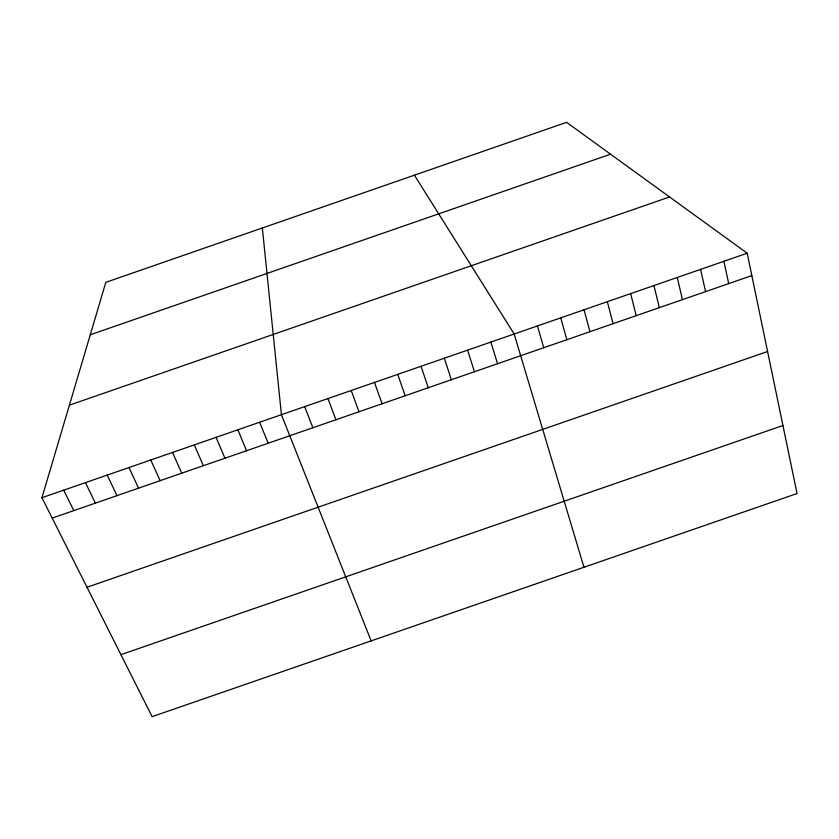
<?xml version="1.0" encoding="UTF-8"?>
<svg xmlns="http://www.w3.org/2000/svg" width="839" height="839" viewBox="0 0 839 839"><rect width="100%" height="100%" fill="white"/><g stroke="black" fill="none" stroke-linecap="round" stroke-linejoin="round"><path stroke-width="1.26" d="M41.95 497.716L105.819 282.334L566.598 122.337L747.192 253.221L797.05 493.531L152.121 716.663L41.95 497.716L747.192 253.221M90.255 334.792L610.561 154.198M69.396 405.164L669.564 196.966M52.207 518.093L751.838 275.591M87.004 587.248L767.58 351.51M120.921 654.661L782.934 425.499M414.414 175.183L514.16 334.006L583.965 567.258M63.712 490.175L73.79 510.615M85.463 482.624L95.373 503.138M107.224 475.084L116.967 495.65M128.996 467.543L138.561 488.162M150.758 459.992L160.155 480.684M172.53 452.441L181.748 473.196M194.302 444.901L203.353 465.708M216.084 437.35L224.946 458.22M237.857 429.799L246.561 450.732M259.639 422.248L268.165 443.244M371.132 640.891L281.422 414.697L262.345 227.988M304.683 406.632L312.853 427.754M327.944 398.567L335.925 419.752M351.205 390.502L359.008 411.75M374.477 382.437L382.091 403.758M397.749 374.362L405.174 395.756M421.031 366.297L428.268 387.744M444.303 358.232L451.361 379.742M467.585 350.157L474.454 371.74M490.867 342.081L497.558 363.727M537.442 325.941L543.756 347.713M560.735 317.866L566.87 339.711M584.038 309.78L589.974 331.699M607.331 301.704L613.089 323.686M630.634 293.629L636.203 315.674M653.938 285.554L659.328 307.661M677.251 277.468L682.453 299.649M700.565 269.392L705.578 291.626M723.879 261.307L728.703 283.613"/></g></svg>
